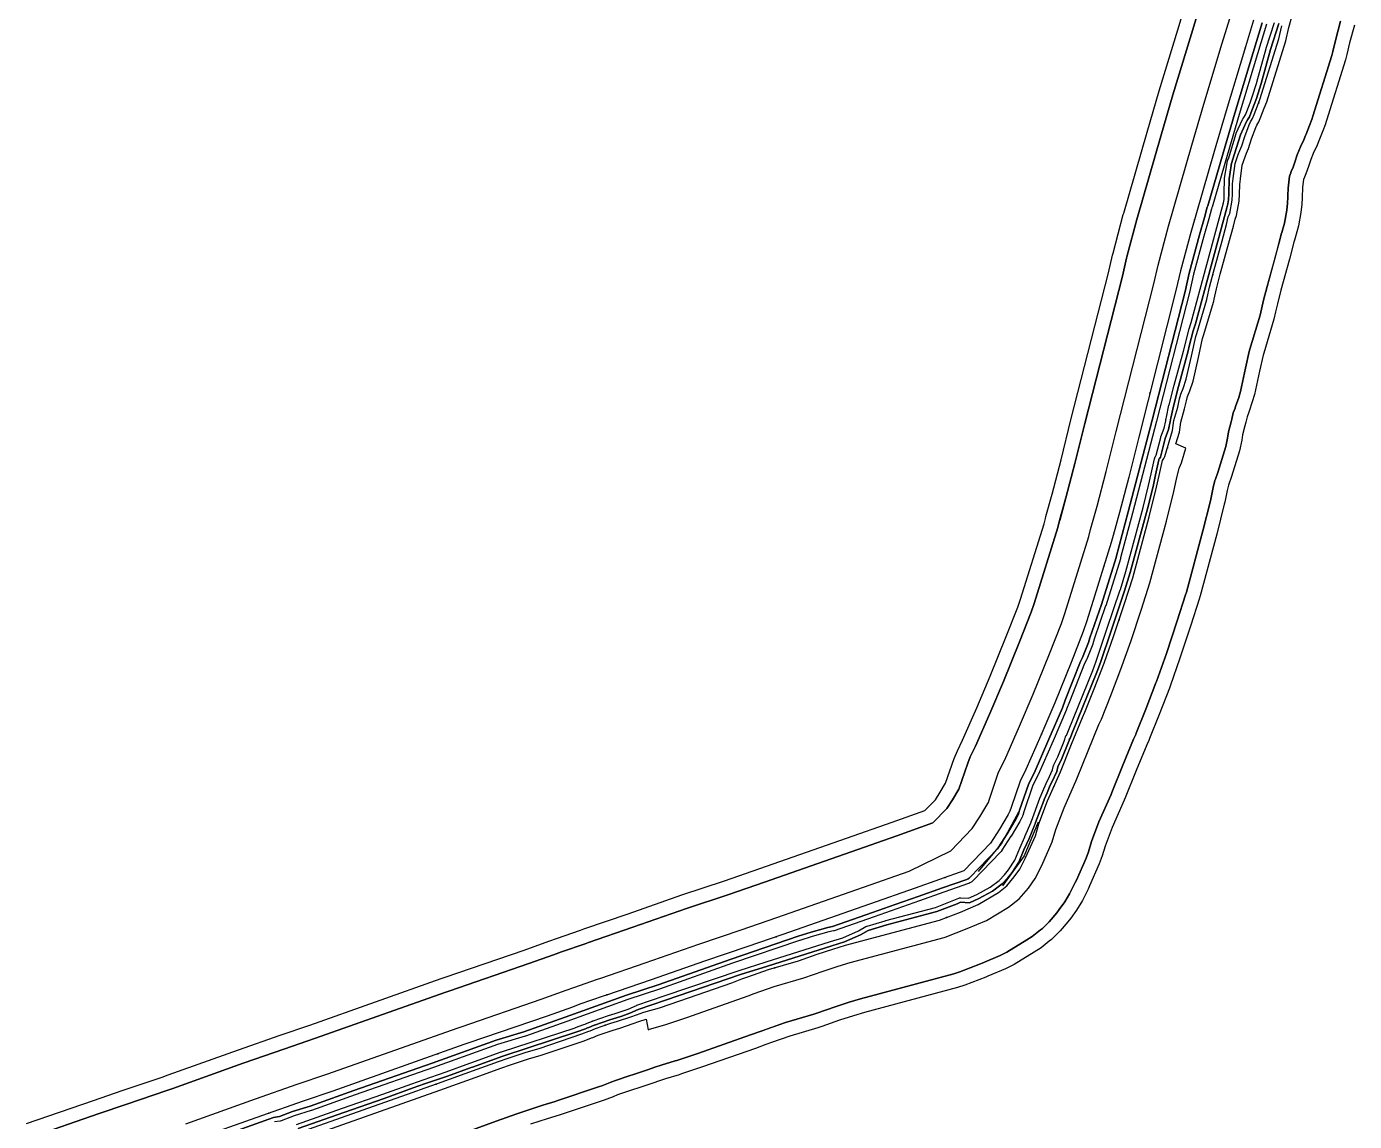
# Model space of a CAD drawing. Header units: inches. Extents: x 87989 to 118156, y 435697 to 451526.
# Drawn here: x 95055 to 95796, y 445274 to 445885 of the extents above; entities that cross this region are included whole.
import ezdxf

# ---------------------------------------------------------------- set-up
doc = ezdxf.new("R2010")
doc.units = ezdxf.units.IN
doc.header["$MEASUREMENT"] = 0
for name, color, linetype, true_color in [('As_waterkering_BWK', 7, 'Continuous', 0x7b8981), ('Beschermingszone_BWK', 7, 'Continuous', 0xcf890d), ('Grens_bebouwingsvrije_zone_BWK', 7, 'Continuous', 0x6789ae), ('Kernzone_BWK', 7, 'Continuous', 0xcb89af), ('Kunstwerken_BWK', 7, 'Continuous', 0xc78952), ('Referentiepunten_BWK', 7, 'Continuous', 0x178980)]:
    doc.layers.add(name, color=color, linetype=linetype, true_color=true_color)

msp = doc.modelspace()

# ---------------------------------------------------------------- linework, layer by layer
at = {"layer": 'As_waterkering_BWK'}
for points in [[(95740.1561, 445888.622), (95735.1105, 445871.9083), (95724.8053, 445838.0422), (95718.1224, 445815.209), (95705.0739, 445770.0582), (95699.3728, 445748.577), (95696.9858, 445738.341), (95675.9653, 445655.8478), (95670.4112, 445633.4115), (95665.2768, 445613.7477), (95661.6847, 445600.9424), (95660.6729, 445596.8846), (95647.0555, 445553.1582), (95644.9934, 445547.2403), (95638.227, 445529.981), (95629.0475, 445507.3414), (95621.2755, 445489.1773), (95612.9643, 445470.2272), (95609.7873, 445463.6822), (95604.7446, 445448.9766), (95604.069, 445446.8603), (95603.1205, 445444.9919), (95598.2607, 445436.917), (95593.2695, 445429.1157), (95578.3236, 445413.5335), (95551.125, 445403.9848)], [(95564.6873, 445386.0556), (95564.801, 445386.086), (95576.4453, 445390.6108), (95586.3672, 445394.8442), (95597.612, 445401.5911), (95602.2423, 445405.163), (95606.4756, 445410.1901), (95609.6506, 445414.5557), (95612.8256, 445420.9057), (95618.2496, 445433.2088), (95620.234, 445439.8234), (95624.9965, 445452.6558), (95632.248, 445468.902), (95638.4903, 445484.4058), (95644.5879, 445499.1951), (95645.9001, 445502.18), (95651.1403, 445515.159), (95656.6746, 445529.6135), (95662.0907, 445545.0107), (95668.0864, 445562.9245), (95672.6851, 445577.2268), (95681.8144, 445611.3044), (95685.9178, 445627.7731), (95687.3532, 445634.3569), (95689.1756, 445642.6719), (95690.0066, 445643.8182), (95690.5146, 445644.9468), (95694.8713, 445659.4394), (95695.6361, 445665.02), (95697.7381, 445672.5663), (95698.7504, 445677.1416), (95699.5303, 445679.6814), (95700.7827, 445682.9968), (95702.5214, 445688.0618), (95705.4385, 445701.0684), (95707.8155, 445711.958), (95708.3935, 445713.6623), (95714.0404, 445732.7056), (95714.1978, 445733.5721), (95715.535, 445739.4679), (95717.6943, 445747.8458), (95722.5339, 445765.3466), (95724.9645, 445774.5687), (95725.9396, 445778.742), (95726.7837, 445780.6833), (95728.0929, 445788.0351), (95728.2828, 445791.5316), (95728.4297, 445797.1444), (95728.809, 445800.1669), (95728.8117, 445800.2714), (95729.8593, 445808.5191), (95731.5998, 445813.598), (95732.3699, 445815.7342), (95733.5473, 445818.4304), (95735.1779, 445823.6886), (95737.714, 445830.1829), (95738.4339, 445831.9072), (95739.5492, 445833.6439), (95740.5235, 445836.0063), (95742.3394, 445840.8003), (95743.6623, 445844.2399), (95754.2457, 445878.1066), (95755.935, 445885.4507)], [(95551.125, 445403.9848), (95525.6701, 445395.0484), (95477.2246, 445378.0406), (95457.1082, 445371.127), (95433.4968, 445363.2512), (95403.6764, 445352.8512), (95378.7926, 445344.2823), (95376.9567, 445343.6476), (95363.9237, 445339.0997), (95359.6956, 445337.5814), (95345.6512, 445332.558), (95301.361, 445317.3161), (95299.1774, 445316.5719), (95225.8715, 445290.6775), (95209.3403, 445284.9825), (95186.1331, 445276.9119), (95147.1511, 445262.9926)], [(95176.065, 445256.5634), (95270.2035, 445289.8368), (95277.5244, 445292.4243), (95284.3774, 445294.8463), (95306.612, 445302.9167), (95318.4567, 445307.1884), (95323.907, 445309.066), (95333.992, 445312.375), (95341.0759, 445314.507), (95364.9771, 445322.5392), (95368.9292, 445324.0672), (95369.5978, 445324.3034), (95372.6713, 445325.624), (95381.2465, 445328.5078), (95385.003, 445329.6725), (95392.3113, 445332.0885), (95395.52, 445333.1802), (95399.5857, 445334.6487), (95408.3714, 445337.2153), (95419.8109, 445341.0091), (95448.6749, 445351.138), (95454.3905, 445353.2646), (95457.7782, 445354.4927), (95469.2654, 445358.5402), (95485.898, 445363.383), (95496.4976, 445367.1508), (95505.1664, 445369.9223), (95512.1905, 445372.025), (95564.6873, 445386.0556)]]:
    msp.add_lwpolyline(points, dxfattribs=at)
at = {"layer": 'Beschermingszone_BWK'}
for points in [[(95054.9012, 445272.4939), (95092.299, 445285.4556), (95108.2705, 445290.8909), (95130.6282, 445298.4818), (95133.925, 445299.6812), (95173.1706, 445313.6943), (95196.5838, 445321.8372), (95213.0251, 445327.5013), (95286.3914, 445353.4158), (95288.7244, 445354.2121), (95332.738, 445369.3589), (95346.538, 445374.2949), (95350.9088, 445375.8636), (95364.1607, 445380.4886), (95366.0721, 445381.1495), (95390.9059, 445389.701), (95420.9052, 445400.1616), (95444.5998, 445408.0671), (95464.4274, 445414.881), (95512.7513, 445431.8465), (95538.2062, 445440.783), (95556.6215, 445447.2481), (95562.4778, 445453.3537), (95565.1211, 445457.4851), (95568.1707, 445462.5523), (95572.8959, 445476.3324), (95574.7023, 445480.7129), (95577.5506, 445486.5808), (95585.489, 445504.6808), (95593.0454, 445522.3408), (95602, 445544.426), (95608.4111, 445560.7791), (95610.013, 445565.3761), (95623.1031, 445607.4093), (95623.8434, 445610.3782), (95624.1341, 445611.4757), (95627.631, 445623.9418), (95632.6137, 445643.0242), (95638.1405, 445665.3486), (95659.0952, 445747.5856), (95661.3919, 445757.4342), (95661.6778, 445758.5813), (95667.3789, 445780.0624), (95667.6072, 445780.886), (95680.6741, 445826.1004), (95687.4349, 445849.1964), (95697.7871, 445883.2206), (95702.8203, 445899.8932)], [(95710.4789, 445897.5812), (95705.4432, 445880.9001), (95695.1006, 445846.9084), (95688.3558, 445823.8663), (95675.2927, 445778.6649), (95675.1112, 445778.0103), (95669.4101, 445756.5291), (95669.1829, 445755.6173), (95666.8676, 445745.6892), (95645.8994, 445663.3997), (95640.367, 445641.0524), (95635.3532, 445621.8507), (95631.8368, 445609.315), (95631.6057, 445608.4426), (95630.8097, 445605.2504), (95617.6114, 445562.8699), (95615.9152, 445558.0019), (95609.4312, 445541.463), (95600.4304, 445519.264), (95592.8298, 445501.5006), (95584.815, 445483.2262), (95581.8992, 445477.2194), (95580.4634, 445473.7375), (95575.4628, 445459.1544), (95571.919, 445453.266), (95568.7941, 445448.3818), (95561.0732, 445440.3322), (95540.8562, 445433.2346), (95515.4013, 445424.2982), (95467.0524, 445407.324), (95447.1656, 445400.4896), (95423.4881, 445392.5902), (95393.5255, 445382.1421), (95368.6815, 445373.587), (95366.7855, 445372.9315), (95353.5785, 445368.3223), (95349.237, 445366.7639), (95335.3869, 445361.81), (95291.3165, 445346.6437), (95289.0142, 445345.858), (95215.6604, 445319.9473), (95199.2005, 445314.2772), (95175.8295, 445306.1492), (95136.638, 445292.1553), (95133.2825, 445290.9345), (95110.8451, 445283.3165), (95094.8976, 445277.8894), (95057.4829, 445264.9218)], [(95294.8308, 445265.6622), (95317.1588, 445273.766), (95328.7643, 445277.9514), (95333.7884, 445279.6822), (95343.2928, 445282.8006), (95350.0102, 445284.8224), (95350.951, 445285.122), (95374.8521, 445293.1541), (95376.1564, 445293.6251), (95379.804, 445295.0314), (95381.8358, 445295.8213), (95383.7493, 445296.6435), (95390.7788, 445299.0074), (95394.4584, 445300.1511), (95402.1687, 445302.6979), (95405.7779, 445303.928), (95409.2071, 445305.1638), (95417.0642, 445307.4591), (95418.1295, 445307.7912), (95429.8224, 445311.6714), (95459.2123, 445321.9853), (95465.0783, 445324.165), (95468.212, 445325.301), (95478.7568, 445329.0165), (95494.5641, 445333.619), (95496.2809, 445334.1735), (95506.4119, 445337.7747), (95514.3324, 445340.307), (95520.6396, 445342.195), (95572.7295, 445356.1169), (95576.0293, 445357.1909), (95587.6736, 445361.7158), (95588.6109, 445362.0977), (95598.5328, 445366.3311), (95602.3166, 445368.2619), (95613.5614, 445375.0088), (95616.547, 445377.0458), (95621.1772, 445380.6177), (95622.1687, 445381.4156), (95625.9545, 445385.1947), (95630.1879, 445390.2218), (95631.5464, 445391.9567), (95634.7214, 445396.3224), (95637.3779, 445400.6921), (95640.5529, 445407.0421), (95641.1914, 445408.4004), (95646.6154, 445420.7035), (95647.9422, 445424.3011), (95649.6418, 445429.9664), (95653.7118, 445440.9328), (95660.5561, 445456.2667), (95661.0047, 445457.3238), (95667.1989, 445472.7083), (95673.1108, 445487.0472), (95674.2787, 445489.7038), (95674.6457, 445490.5742), (95679.9884, 445503.8139), (95685.6251, 445518.529), (95685.9181, 445519.3267), (95691.4111, 445534.9479), (95697.5409, 445553.2603), (95702.197, 445567.7375), (95702.6292, 445569.2048), (95711.8266, 445603.546), (95715.9981, 445620.2782), (95716.2063, 445621.1696), (95717.6381, 445627.7367), (95718.4679, 445631.5228), (95718.7839, 445632.2249), (95720.2021, 445636.0222), (95724.5588, 445650.5148), (95725.5842, 445655.2304), (95726.0635, 445658.7274), (95727.6012, 445664.2477), (95728.0061, 445665.8693), (95728.8133, 445669.4374), (95729.7825, 445672.0417), (95730.1034, 445672.9319), (95731.842, 445677.997), (95732.77, 445681.2779), (95735.7062, 445694.3709), (95737.7413, 445703.677), (95738.1143, 445704.8492), (95743.7612, 445723.8925), (95744.56, 445727.2681), (95745.667, 445732.1694), (95747.6454, 445739.8454), (95752.4613, 445757.265), (95754.9408, 445766.668), (95755.1514, 445767.5155), (95755.5199, 445769.0926), (95755.9141, 445770.0807), (95757.3035, 445775.2483), (95758.6127, 445782.6002), (95759.0472, 445786.3537), (95759.2372, 445789.8502), (95759.2722, 445790.7204), (95759.3791, 445794.8035), (95759.5755, 445796.4098), (95760.2128, 445801.4681), (95760.8461, 445803.3162), (95761.1872, 445804.2623), (95761.9565, 445806.024), (95763.1563, 445809.2484), (95764.4581, 445813.4463), (95766.2519, 445817.9074), (95768.2078, 445821.8249), (95769.182, 445824.1873), (95769.5134, 445825.0252), (95771.3012, 445829.7456), (95772.5961, 445833.1115), (95773.2512, 445834.9934), (95783.8346, 445868.8601), (95784.4567, 445871.1573), (95786.014, 445877.9272), (95788.7416, 445888.0137)], [(95796.4529, 445885.8836), (95793.7763, 445875.9856), (95792.2531, 445869.3639), (95791.4704, 445866.4739), (95780.8871, 445832.6072), (95780.0628, 445830.2397), (95778.7753, 445826.8927), (95776.9947, 445822.1913), (95776.5778, 445821.1373), (95775.6035, 445818.7749), (95773.3167, 445814.1316), (95772.0143, 445810.8031), (95770.7973, 445806.8789), (95769.2879, 445802.8223), (95768.5087, 445800.9823), (95768.0459, 445799.6485), (95767.5133, 445795.4137), (95767.366, 445794.1993), (95767.2694, 445790.511), (95767.2254, 445789.4163), (95767.0355, 445785.9198), (95766.4888, 445781.1976), (95765.1796, 445773.8458), (95763.3053, 445767.0278), (95762.9416, 445765.6953), (95762.6766, 445764.6292), (95760.1846, 445755.1795), (95755.3747, 445737.7808), (95753.443, 445730.2858), (95752.4157, 445725.7531), (95751.4311, 445721.6182), (95745.7842, 445702.5748), (95745.4691, 445701.5829), (95743.5172, 445692.6425), (95740.5761, 445679.5272), (95739.4087, 445675.3996), (95737.67, 445670.3346), (95737.2663, 445669.2146), (95736.4781, 445667.128), (95735.8172, 445664.141), (95735.3078, 445662.101), (95733.9157, 445657.1036), (95733.5101, 445654.1443), (95732.2202, 445648.2117), (95727.8634, 445633.7191), (95726.1105, 445629.0257), (95725.4535, 445626.0283), (95724.0227, 445619.4654), (95723.7608, 445618.344), (95719.5717, 445601.5438), (95710.3567, 445567.1347), (95709.813, 445565.2887), (95705.1421, 445550.7664), (95698.9776, 445532.351), (95693.4648, 445516.6721), (95693.0963, 445515.6685), (95687.433, 445500.8861), (95682.0639, 445487.5792), (95681.6022, 445486.4841), (95680.4715, 445483.9122), (95674.6076, 445469.6896), (95668.4257, 445454.3359), (95667.8614, 445453.0059), (95661.1222, 445437.9075), (95657.2309, 445427.4226), (95655.6048, 445422.0023), (95653.9355, 445417.4763), (95648.5116, 445405.1732), (95647.7083, 445403.4644), (95644.5333, 445397.1144), (95641.1913, 445391.617), (95638.0163, 445387.2514), (95636.3071, 445385.0688), (95632.0738, 445380.0417), (95627.311, 445375.2872), (95626.0636, 445374.2834), (95621.4334, 445370.7116), (95617.6774, 445368.1489), (95606.4326, 445361.402), (95601.6723, 445358.9728), (95591.7504, 445354.7395), (95590.5712, 445354.259), (95578.9269, 445349.7341), (95574.7951, 445348.3882), (95522.8199, 445334.497), (95516.6979, 445332.6644), (95508.9704, 445330.1937), (95498.9603, 445326.6355), (95496.8005, 445325.9379), (95481.2062, 445321.3975), (95470.9047, 445317.7677), (95467.8364, 445316.6554), (95461.9316, 445314.4621), (95432.406, 445304.1004), (95420.6477, 445300.1979), (95419.3075, 445299.7801), (95411.6901, 445297.5547), (95408.4251, 445296.379), (95404.7126, 445295.1132), (95396.8985, 445292.5327), (95393.2387, 445291.3944), (95386.6081, 445289.1646), (95384.994, 445288.4711), (95382.5241, 445287.5078), (95379.0413, 445286.1634), (95377.4005, 445285.5708), (95353.4994, 445277.5387), (95352.3159, 445277.1619), (95345.693, 445275.1685), (95336.3384, 445272.0993)]]:
    msp.add_lwpolyline(points, dxfattribs=at)
for points in [[(95170.457, 445267.9473, 0), (95192.8301, 445275.8555, 0), (95196.1328, 445276.3984, 0), (95203.4473, 445279.1602, 0), (95213.1973, 445282.1406, 0), (95237.627, 445290.916, 0), (95281.3418, 445306.1914, 0), (95317.1484, 445319.0293, 0), (95332.6953, 445323.7305, 0), (95355.7695, 445331.9219, 0), (95389.8438, 445344.2188, 0), (95407.6094, 445349.959, 0), (95448.4004, 445364.3691, 0), (95485.8848, 445377.1523, 0), (95492.9805, 445379.3203, 0), (95502.3555, 445382.0664, 0), (95505.0684, 445382.5156, 0), (95527.3262, 445390.3301, 0), (95540.0547, 445394.7988, 0), (95552.7813, 445399.2676, 0), (95566.3809, 445404.041, 0), (95580.0059, 445408.8262, 0), (95580.7109, 445409.1406, 0), (95581.3574, 445409.5586, 0), (95581.9316, 445410.0723, 0), (95596.8789, 445425.6543, 0), (95597.0996, 445425.9023, 0), (95597.4805, 445426.4219, 0), (95602.4727, 445434.2227, 0), (95602.5449, 445434.3379, 0), (95607.4043, 445442.4141, 0), (95607.5781, 445442.7285, 0), (95608.5273, 445444.5977, 0), (95608.832, 445445.3398, 0), (95609.4922, 445447.4043, 0), (95614.418, 445461.7734, 0), (95617.4629, 445468.043, 0), (95617.543, 445468.2188, 0), (95625.8633, 445487.1895, 0), (95633.3613, 445504.7168, 0), (95634.9316, 445508.957, 0), (95643.4199, 445530.4473, 0), (95644.6563, 445532.6836, 0), (95647.9453, 445541.0723, 0), (95648.6563, 445543.7051, 0), (95655.1445, 445562.3184, 0), (95663.3477, 445588.6602, 0), (95663.3438, 445588.8457, 0), (95670.1133, 445613.9805, 0), (95683.5293, 445665.2852, 0), (95701.8438, 445737.1563, 0), (95704.2246, 445747.3672, 0), (95709.8926, 445768.7227, 0), (95712.6816, 445778.375, 0), (95714.207, 445784.2344, 0), (95714.5566, 445784.8594, 0), (95722.9238, 445813.8125, 0), (95729.5957, 445836.6113, 0), (95739.8945, 445870.457, 0), (95744.9219, 445887.1094, 0)], [(95747.2949, 445886.3184, 0), (95742.2871, 445869.7324, 0), (95731.9922, 445835.8965, 0), (95725.3242, 445813.1152, 0), (95716.957, 445784.166, 0), (95716.9063, 445784.0039, 0), (95716.7402, 445783.6426, 0), (95716.5469, 445783.2969, 0), (95715.1016, 445777.7441, 0), (95715.084, 445777.6816, 0), (95712.3027, 445768.0547, 0), (95706.6602, 445746.7988, 0), (95706.6426, 445746.7266, 0), (95704.2715, 445736.5625, 0), (95685.9512, 445664.6602, 0), (95672.5313, 445613.3398, 0), (95665.832, 445588.4746, 0), (95665.8105, 445588.2246, 0), (95665.7344, 445587.916, 0), (95657.5313, 445561.5742, 0), (95657.5059, 445561.4941, 0), (95651.0469, 445542.9688, 0), (95650.3594, 445540.4199, 0), (95650.2734, 445540.1602, 0), (95646.9844, 445531.7715, 0), (95646.8438, 445531.4727, 0), (95645.6855, 445529.3789, 0), (95637.2676, 445508.0645, 0), (95635.707, 445503.8477, 0), (95635.6602, 445503.7324, 0), (95628.1582, 445486.1953, 0), (95619.8223, 445467.1934, 0), (95619.7227, 445466.9746, 0), (95616.7344, 445460.8184, 0), (95611.8652, 445446.6191, 0), (95611.2129, 445444.5801, 0), (95611.1445, 445444.3906, 0), (95610.8398, 445443.6484, 0), (95610.7559, 445443.4648, 0), (95609.8086, 445441.5977, 0), (95609.7656, 445441.5176, 0), (95609.5918, 445441.2031, 0), (95609.5469, 445441.125, 0), (95604.6777, 445433.0352, 0), (95604.5879, 445432.8887, 0), (95599.5879, 445425.0742, 0), (95599.4961, 445424.9414, 0), (95599.1152, 445424.4219, 0), (95598.9609, 445424.2324, 0), (95598.7383, 445423.9844, 0), (95598.6816, 445423.9238, 0), (95583.7363, 445408.3418, 0), (95583.5977, 445408.207, 0), (95583.0234, 445407.6953, 0), (95582.7168, 445407.4609, 0), (95582.0703, 445407.041, 0), (95581.7305, 445406.8574, 0), (95581.0273, 445406.543, 0), (95580.834, 445406.4668, 0), (95567.209, 445401.6816, 0), (95553.6094, 445396.9082, 0), (95540.8828, 445392.4395, 0), (95528.1543, 445387.9727, 0), (95505.8965, 445380.1582, 0), (95505.4766, 445380.0508, 0), (95502.9141, 445379.625, 0), (95493.6973, 445376.9238, 0), (95486.6914, 445374.7852, 0), (95486.6152, 445374.7617, 0), (95449.2188, 445362.0078, 0), (95408.4434, 445347.6016, 0), (95408.3789, 445347.5801, 0), (95390.6914, 445341.8652, 0), (95390.6113, 445341.8379, 0), (95356.6133, 445329.5684, 0), (95333.5313, 445321.375, 0), (95333.418, 445321.3379, 0), (95317.9316, 445316.6543, 0), (95282.1758, 445303.834, 0), (95238.4629, 445288.5586, 0), (95214.043, 445279.7871, 0), (95213.9277, 445279.748, 0), (95204.2539, 445276.793, 0), (95197.0039, 445274.0547, 0), (95196.5527, 445273.9336, 0), (95193.4531, 445273.4258, 0)], [(95205.7051, 445272.0391, 0), (95231.3281, 445281.0313, 0), (95253.8008, 445288.9375, 0), (95270.0234, 445294.7305, 0), (95276.3027, 445296.998, 0), (95289.166, 445301.3711, 0), (95302.3926, 445306.1719, 0), (95303.0254, 445306.4102, 0), (95319.9805, 445312.5508, 0), (95320.0547, 445312.5762, 0), (95361.3027, 445326.0508, 0), (95361.3809, 445326.0781, 0), (95366.0781, 445327.7891, 0), (95367.3242, 445328.2715, 0), (95367.4121, 445328.3047, 0), (95367.959, 445328.4961, 0), (95370.8945, 445329.7578, 0), (95370.9883, 445329.7969, 0), (95371.1406, 445329.8555, 0), (95371.2363, 445329.8887, 0), (95379.8633, 445332.7891, 0), (95383.6309, 445333.959, 0), (95386.4453, 445334.8887, 0), (95390.873, 445336.416, 0), (95395.4824, 445338.4824, 0), (95395.6973, 445338.5664, 0), (95410.9219, 445343.7676, 0), (95452.8711, 445358.0215, 0), (95467.8633, 445362.8164, 0), (95467.9473, 445362.8438, 0), (95503.8379, 445374.2227, 0), (95510.7617, 445376.2949, 0), (95519.5117, 445380.0586, 0), (95523.6816, 445382.5098, 0), (95524.0859, 445382.6973, 0), (95524.4121, 445382.793, 0), (95534.3359, 445385.6777, 0), (95534.6895, 445385.8008, 0), (95562.4668, 445393.2266, 0), (95573.5762, 445397.541, 0), (95573.6523, 445397.5723, 0), (95575.4512, 445398.3398, 0), (95575.8164, 445398.4648, 0), (95576.1953, 445398.5293, 0), (95576.5801, 445398.5371, 0), (95580.9512, 445398.2773, 0), (95585.5391, 445400.3438, 0), (95592.9707, 445404.4453, 0), (95598.0801, 445408.2793, 0), (95600.998, 445411.3457, 0), (95603.2617, 445414.2227, 0), (95606.8438, 445419.6543, 0), (95609.5313, 445426.2422, 0), (95609.5684, 445426.3262, 0), (95612.4199, 445432.6348, 0), (95612.4492, 445432.7012, 0), (95615.8301, 445440.8008, 0), (95615.9238, 445441.1172, 0), (95615.9473, 445441.1934, 0), (95615.9883, 445441.3145, 0), (95616.0156, 445441.3887, 0), (95620.7773, 445454.2207, 0), (95620.8066, 445454.2969, 0), (95620.8555, 445454.416, 0), (95620.8867, 445454.4902, 0), (95622.4902, 445458.0801, 0), (95622.5234, 445458.1543, 0), (95624.248, 445462.3848, 0), (95624.3633, 445462.6309, 0), (95625.2578, 445464.2813, 0), (95627.7988, 445469.9746, 0), (95628.4219, 445472.3633, 0), (95628.4922, 445472.5879, 0), (95628.5957, 445472.8301, 0), (95630.7695, 445477.2754, 0), (95634.3223, 445486.1035, 0), (95634.7578, 445487.1602, 0), (95634.9063, 445487.9102, 0), (95635.002, 445488.2656, 0), (95635.1504, 445488.6016, 0), (95635.3496, 445488.9102, 0), (95635.5938, 445489.1836, 0), (95636.7441, 445491.9746, 0), (95650.2793, 445525.4961, 0), (95652.2832, 445530.7285, 0), (95658.2598, 445548.4746, 0), (95665.7109, 445570.5957, 0), (95665.7402, 445570.6855, 0), (95668.7344, 445580.832, 0), (95678.4648, 445616.4707, 0), (95681.5371, 445628.8027, 0), (95682.957, 445635.3184, 0), (95684.7793, 445643.6348, 0), (95684.8223, 445643.8008, 0), (95684.8984, 445644.0645, 0), (95685.0176, 445644.3867, 0), (95685.1309, 445644.6367, 0), (95685.291, 445644.9395, 0), (95685.4355, 445645.1719, 0), (95685.5332, 445645.3125, 0), (95685.7832, 445645.6602, 0), (95688.2734, 445655.6445, 0), (95688.3633, 445655.9355, 0), (95690.2402, 445660.8359, 0), (95691.082, 445664.9277, 0), (95691.1777, 445665.6309, 0), (95691.207, 445665.7988, 0), (95691.2617, 445666.0625, 0), (95691.3008, 445666.2266, 0), (95691.4805, 445666.873, 0), (95692.8672, 445673.6191, 0), (95692.8984, 445673.7578, 0), (95695.8223, 445684.748, 0), (95700.9453, 445703.7676, 0), (95704.1563, 445716.3184, 0), (95705.2637, 445719.8047, 0), (95722.6914, 445784.5098, 0), (95723.2578, 445786.5527, 0), (95723.6152, 445788.5527, 0), (95723.7852, 445791.7051, 0), (95723.793, 445791.9297, 0), (95723.9453, 445800.0156, 0), (95723.9785, 445800.3867, 0), (95725.2305, 445807.7891, 0), (95725.3984, 445809.1152, 0), (95725.418, 445809.2402, 0), (95725.4688, 445809.4902, 0), (95725.5469, 445809.791, 0), (95725.6016, 445809.9785, 0), (95726.0059, 445811.1504, 0), (95726.0293, 445811.2246, 0), (95730.3477, 445825.2305, 0), (95730.4629, 445825.5352, 0), (95733.9297, 445833.1094, 0), (95734.0371, 445833.3203, 0), (95734.2031, 445833.5703, 0), (95734.3203, 445833.7266, 0), (95734.3477, 445833.7871, 0), (95734.4609, 445834.0156, 0), (95734.5664, 445834.207, 0), (95734.6309, 445834.3145, 0), (95735.543, 445835.7344, 0), (95736.3359, 445837.6543, 0), (95738.1348, 445842.4043, 0), (95739.4102, 445845.7207, 0), (95741.9531, 445853.8535, 0), (95741.9746, 445853.9297, 0), (95747.2227, 445872.8203, 0), (95747.2461, 445872.9023, 0), (95751.7949, 445887.375, 0)], [(95754.1934, 445886.6738, 0), (95749.6309, 445872.1523, 0), (95744.3613, 445853.1836, 0), (95741.7734, 445844.8984, 0), (95740.4707, 445841.5137, 0), (95738.6641, 445836.7422, 0), (95737.7695, 445834.5723, 0), (95736.752, 445832.9883, 0), (95736.7012, 445832.9063, 0), (95736.5879, 445832.6777, 0), (95736.5, 445832.4648, 0), (95736.2031, 445832.0703, 0), (95732.7363, 445824.4941, 0), (95728.3945, 445810.4141, 0), (95727.9668, 445809.168, 0), (95727.8906, 445808.8672, 0), (95727.875, 445808.7715, 0), (95727.7031, 445807.4238, 0), (95726.4434, 445799.9688, 0), (95726.291, 445791.873, 0), (95726.2852, 445791.6113, 0), (95726.1016, 445788.2656, 0), (95725.6992, 445785.998, 0), (95725.1016, 445783.8496, 0), (95707.6641, 445719.1016, 0), (95706.4199, 445715.1855, 0), (95704.1328, 445706.5547, 0), (95703.5684, 445703.8965, 0), (95698.2383, 445684.1016, 0), (95695.3145, 445673.1152, 0), (95693.9121, 445666.2852, 0), (95693.709, 445665.5566, 0), (95693.6543, 445665.291, 0), (95693.5469, 445664.5059, 0), (95692.6484, 445660.1328, 0), (95690.6992, 445655.041, 0), (95688.0918, 445644.584, 0), (95687.5566, 445643.8457, 0), (95687.4102, 445643.6133, 0), (95687.2988, 445643.3633, 0), (95687.2227, 445643.0996, 0), (95685.3984, 445634.7832, 0), (95683.9707, 445628.2285, 0), (95680.8828, 445615.8379, 0), (95671.1406, 445580.1484, 0), (95668.1094, 445569.8867, 0), (95660.6289, 445547.6777, 0), (95654.6367, 445529.8828, 0), (95652.6074, 445524.582, 0), (95639.0586, 445491.0293, 0), (95637.4824, 445487.207, 0), (95637.3594, 445487.4277, 0), (95637.1641, 445486.4355, 0), (95636.6387, 445485.1602, 0), (95633.0547, 445476.2578, 0), (95630.8418, 445471.7324, 0), (95630.166, 445469.1426, 0), (95627.502, 445463.1738, 0), (95626.5625, 445461.4395, 0), (95624.8066, 445457.1367, 0), (95623.1699, 445453.4707, 0), (95623.1211, 445453.3516, 0), (95618.3594, 445440.5195, 0), (95618.3184, 445440.3984, 0), (95618.1855, 445439.959, 0), (95614.7266, 445431.6719, 0), (95611.8457, 445425.2969, 0), (95609.0664, 445418.4844, 0), (95605.291, 445412.7578, 0), (95602.8906, 445409.709, 0), (95599.748, 445406.4043, 0), (95594.332, 445402.3418, 0), (95586.6582, 445398.1055, 0), (95581.418, 445395.7461, 0), (95576.4316, 445396.041, 0), (95574.5586, 445395.2422, 0), (95563.2461, 445390.8457, 0), (95535.3359, 445383.3867, 0), (95524.9414, 445380.3477, 0), (95520.6426, 445377.8223, 0), (95511.6172, 445373.9414, 0), (95504.5742, 445371.832, 0), (95468.6797, 445360.4531, 0), (95468.6016, 445360.4277, 0), (95453.6543, 445355.6484, 0), (95411.7266, 445341.4004, 0), (95396.5059, 445336.2012, 0), (95391.793, 445334.0879, 0), (95387.2441, 445332.5195, 0), (95384.3926, 445331.5781, 0), (95380.6309, 445330.4102, 0), (95372.0332, 445327.5195, 0), (95371.8809, 445327.4609, 0), (95368.8691, 445326.168, 0), (95368.2363, 445325.9434, 0), (95366.957, 445325.4492, 0), (95362.1582, 445323.7012, 0), (95320.832, 445310.1992, 0), (95303.8906, 445304.0645, 0), (95303.2578, 445303.8262, 0), (95289.9941, 445299.0117, 0), (95277.1309, 445294.6387, 0), (95270.8672, 445292.377, 0), (95254.6367, 445286.582, 0), (95232.1563, 445278.6738, 0), (95206.5352, 445269.6816, 0)]]:
    msp.add_polyline3d(points, dxfattribs=at)
at = {"layer": 'Grens_bebouwingsvrije_zone_BWK'}
for points in [[(95177.3705, 445252.7823), (95285.7263, 445291.0805), (95307.9728, 445299.1553), (95319.7867, 445303.4159), (95325.182, 445305.2746), (95335.1921, 445308.5589), (95342.2897, 445310.6951), (95366.3361, 445318.7761), (95370.3169, 445320.3152), (95371.0551, 445320.576), (95374.1007, 445321.8846), (95382.4765, 445324.7013), (95386.2231, 445325.863), (95393.5832, 445328.2961), (95396.8437, 445329.4054), (95400.8272, 445330.8442), (95401.9517, 445324.871), (95402.6894, 445325.1375), (95411.3483, 445327.667), (95423.0407, 445331.5446), (95452.0744, 445341.7331), (95457.8382, 445343.8776), (95461.1439, 445345.076), (95472.3271, 445349.0165), (95488.973, 445353.8631), (95499.6958, 445357.6746), (95508.1232, 445360.369), (95514.916, 445362.4024), (95567.2693, 445376.3947), (95567.9123, 445376.5666), (95580.2195, 445381.349), (95590.9233, 445385.9159), (95603.2577, 445393.3166), (95609.2001, 445397.9007), (95614.3538, 445404.0207), (95618.2248, 445409.3433), (95621.8782, 445416.6501), (95627.6498, 445429.7419), (95629.7204, 445436.6437), (95634.2595, 445448.8742), (95641.4552, 445464.9952), (95647.7511, 445480.6324), (95653.7888, 445495.2764), (95655.1158, 445498.2949), (95660.4469, 445511.499), (95666.0625, 445526.1659), (95671.5495, 445541.7645), (95677.5882, 445559.8069), (95682.2806, 445574.4007), (95691.4965, 445608.8015), (95695.6568, 445625.4987), (95697.1225, 445632.2213), (95698.4969, 445638.4922), (95698.7049, 445638.7791), (95699.9026, 445641.4404), (95702.3569, 445649.6047), (95696.8002, 445651.9619), (95698.7918, 445658.5869), (95699.5622, 445664.2081), (95701.6204, 445671.5968), (95702.6213, 445676.1208), (95703.317, 445678.3863), (95704.5462, 445681.6403), (95706.3763, 445686.9715), (95709.344, 445700.2042), (95711.6756, 445710.8858), (95712.2064, 445712.4509), (95717.9371, 445731.7769), (95718.1179, 445732.7719), (95719.423, 445738.5262), (95721.559, 445746.8135), (95726.3956, 445764.3038), (95728.8467, 445773.6037), (95729.7523, 445777.4792), (95730.6393, 445779.5193), (95732.0737, 445787.5743), (95732.28, 445791.3708), (95732.4232, 445796.8424), (95732.8024, 445799.8648), (95732.8051, 445799.9663), (95733.7759, 445807.6093), (95735.3735, 445812.2713), (95736.0882, 445814.254), (95737.302, 445817.0333), (95738.956, 445822.367), (95741.4231, 445828.6846), (95741.9896, 445830.0416), (95743.1097, 445831.7856), (95744.2435, 445834.535), (95746.0765, 445839.3739), (95747.4419, 445842.924), (95758.1094, 445877.0602), (95759.8162, 445884.4799), (95762.7158, 445895.2027)], [(95143.7597, 445272.4), (95182.8093, 445286.3434), (95206.0694, 445294.4324), (95222.5775, 445300.1195), (95295.8988, 445326.0193), (95298.1208, 445326.7767), (95342.3401, 445341.9942), (95356.3218, 445346.9951), (95360.5865, 445348.5265), (95373.6757, 445353.094), (95375.5309, 445353.7354), (95400.4019, 445362.2999), (95430.268, 445372.7158), (95453.9009, 445380.5988), (95473.9432, 445387.4869), (95522.3576, 445404.4838), (95547.8125, 445413.4202), (95571.0896, 445424.7717), (95583.0056, 445437.195), (95587.2142, 445443.773), (95591.7407, 445451.2943), (95592.0033, 445451.8115), (95592.4026, 445453.0622), (95597.7468, 445468.6474), (95601.1597, 445475.6784), (95609.3466, 445494.3451), (95617.0468, 445512.3412), (95626.1513, 445534.796), (95632.7993, 445551.7532), (95634.708, 445557.2309), (95648.1496, 445600.3928), (95649.1167, 445604.2713), (95652.7282, 445617.1458), (95657.812, 445636.6157), (95663.3569, 445659.0147), (95684.3556, 445741.4225), (95686.7573, 445751.7213), (95692.5455, 445773.5306), (95705.6396, 445818.8395), (95712.3481, 445841.7604), (95722.6693, 445875.6791), (95727.7645, 445892.5568)]]:
    msp.add_lwpolyline(points, dxfattribs=at)
at = {"layer": 'Kernzone_BWK'}
for points in [[(95057.4824, 445264.9219), (95094.8984, 445277.8906), (95110.8457, 445283.3164), (95133.2832, 445290.9336), (95136.6387, 445292.1563), (95175.8301, 445306.1484), (95199.2012, 445314.2773), (95215.6602, 445319.9492), (95289.0137, 445345.8594), (95291.3164, 445346.6445), (95335.3867, 445361.8086), (95349.2363, 445366.7656), (95353.5781, 445368.3242), (95366.7852, 445372.9297), (95368.6816, 445373.5859), (95393.5254, 445382.1406), (95423.4883, 445392.5898), (95447.166, 445400.4883), (95467.0527, 445407.3242), (95515.4004, 445424.2969), (95540.8555, 445433.2344), (95561.0723, 445440.332), (95568.7949, 445448.3828), (95571.9199, 445453.2656), (95575.4629, 445459.1563), (95580.4629, 445473.7383), (95581.8984, 445477.2188), (95584.8145, 445483.2266), (95592.8301, 445501.5), (95600.4297, 445519.2656), (95609.4316, 445541.4648), (95615.916, 445558), (95617.6113, 445562.8711), (95630.8105, 445605.25), (95631.6055, 445608.4414), (95631.8359, 445609.3164), (95635.3535, 445621.8516), (95640.3672, 445641.0508), (95645.8984, 445663.3984), (95666.8672, 445745.6875), (95669.1836, 445755.6172), (95669.4102, 445756.5273), (95675.1113, 445778.0117), (95675.293, 445778.6641), (95688.3555, 445823.8672), (95695.1016, 445846.9102), (95705.4434, 445880.8984), (95710.4785, 445897.582)], [(95788.7422, 445888.0156), (95786.0137, 445877.9258), (95784.457, 445871.1563), (95783.834, 445868.8594), (95773.252, 445834.9922), (95772.5957, 445833.1133), (95771.3008, 445829.7461), (95769.5137, 445825.0234), (95769.1816, 445824.1875), (95768.207, 445821.8242), (95766.252, 445817.9063), (95764.459, 445813.4453), (95763.1563, 445809.25), (95761.957, 445806.0234), (95761.1875, 445804.2617), (95760.8457, 445803.3164), (95760.2129, 445801.4688), (95759.5762, 445796.4102), (95759.3789, 445794.8047), (95759.2715, 445790.7188), (95759.2363, 445789.8516), (95759.0469, 445786.3555), (95758.6133, 445782.6016), (95757.3027, 445775.25), (95755.9141, 445770.082), (95755.5195, 445769.0938), (95755.1523, 445767.5156), (95754.9414, 445766.668), (95752.4609, 445757.2656), (95747.6445, 445739.8438), (95745.668, 445732.168), (95744.5605, 445727.2695), (95743.7617, 445723.8906), (95738.1152, 445704.8477), (95737.7422, 445703.6758), (95735.707, 445694.3711), (95732.7695, 445681.2773), (95731.8418, 445677.9961), (95730.1035, 445672.9336), (95729.7832, 445672.043), (95728.8125, 445669.4375), (95728.0059, 445665.8711), (95727.6016, 445664.2461), (95726.0645, 445658.7266), (95725.584, 445655.2305), (95724.5586, 445650.5156), (95720.2012, 445636.0234), (95718.7832, 445632.2266), (95718.4688, 445631.5234), (95717.6387, 445627.7383), (95716.207, 445621.168), (95715.998, 445620.2773), (95711.8262, 445603.5469), (95702.6289, 445569.2031), (95702.1973, 445567.7383), (95697.541, 445553.2617), (95691.4102, 445534.9492), (95685.918, 445519.3281), (95685.625, 445518.5273), (95679.9883, 445503.8125), (95674.6465, 445490.5742), (95674.2793, 445489.7031), (95673.1113, 445487.0469), (95667.1992, 445472.707), (95661.0039, 445457.3242), (95660.5566, 445456.2656), (95653.7109, 445440.9336), (95649.6426, 445429.9648), (95647.9414, 445424.3008), (95646.6152, 445420.7031), (95641.1914, 445408.4023), (95640.5527, 445407.043), (95637.377, 445400.6914), (95634.7207, 445396.3242), (95631.5469, 445391.957), (95630.1875, 445390.2227), (95625.9551, 445385.1953), (95622.168, 445381.4141), (95621.1777, 445380.6172), (95616.5469, 445377.0469), (95613.5605, 445375.0078), (95602.3164, 445368.2617), (95598.5332, 445366.332), (95588.6113, 445362.0977), (95587.6738, 445361.7148), (95576.0293, 445357.1914), (95572.7305, 445356.1172), (95520.6387, 445342.1953), (95514.332, 445340.3086), (95506.4121, 445337.7734), (95496.2813, 445334.1719), (95494.5645, 445333.6172), (95478.7559, 445329.0156), (95468.2129, 445325.3008), (95465.0781, 445324.1641), (95459.2129, 445321.9844), (95429.8223, 445311.6719), (95418.1289, 445307.793), (95417.0645, 445307.4609), (95409.207, 445305.1641), (95405.7773, 445303.9297), (95402.168, 445302.6992), (95394.459, 445300.1523), (95390.7793, 445299.0078), (95383.75, 445296.6445), (95381.8359, 445295.8203), (95379.8047, 445295.0313), (95376.1563, 445293.625), (95374.8516, 445293.1523), (95350.9512, 445285.1211), (95350.0098, 445284.8242), (95343.293, 445282.8008), (95333.7891, 445279.6836), (95328.7637, 445277.9531), (95317.1582, 445273.7656), (95294.8301, 445265.6641)], [(95744.9219, 445887.1094), (95739.8945, 445870.457), (95729.5957, 445836.6133), (95722.9238, 445813.8125), (95714.5566, 445784.8594), (95714.207, 445784.2344), (95712.6816, 445778.375), (95709.8926, 445768.7227), (95704.2246, 445747.3672), (95701.8438, 445737.1563), (95683.5293, 445665.2852), (95670.1133, 445613.9805), (95663.3438, 445588.8477), (95663.3477, 445588.6602), (95655.1445, 445562.3164), (95648.6563, 445543.707), (95647.9453, 445541.0703), (95644.6563, 445532.6836), (95643.4199, 445530.4492), (95634.9316, 445508.957), (95633.3613, 445504.7148), (95625.8633, 445487.1914), (95617.543, 445468.2188), (95617.4629, 445468.043), (95614.418, 445461.7734), (95609.4922, 445447.4063), (95608.832, 445445.3398), (95608.5273, 445444.5977), (95607.5781, 445442.7266), (95607.4043, 445442.4141), (95602.5449, 445434.3398), (95602.4727, 445434.2227), (95597.4805, 445426.4219), (95597.0996, 445425.9023), (95596.8789, 445425.6563), (95581.9316, 445410.0742), (95581.3574, 445409.5586), (95580.7109, 445409.1406), (95580.0059, 445408.8242), (95566.3809, 445404.043), (95552.7813, 445399.2656), (95540.0547, 445394.8008), (95527.3262, 445390.332), (95505.0684, 445382.5156), (95502.3555, 445382.0664), (95492.9805, 445379.3203), (95485.8848, 445377.1523), (95448.4004, 445364.3672), (95407.6094, 445349.9609), (95389.8438, 445344.2188), (95355.7695, 445331.9219), (95332.6953, 445323.7305), (95317.1484, 445319.0273), (95281.3418, 445306.1914), (95237.627, 445290.9141), (95213.1973, 445282.1406), (95203.4473, 445279.1602), (95196.1328, 445276.3984), (95192.8301, 445275.8555), (95170.457, 445267.9492)], [(95206.5352, 445269.6797), (95232.1563, 445278.6719), (95254.6367, 445286.582), (95270.8672, 445292.3789), (95277.1309, 445294.6367), (95289.9941, 445299.0117), (95303.2578, 445303.8281), (95303.8906, 445304.0625), (95320.832, 445310.1992), (95362.1582, 445323.7031), (95366.957, 445325.4492), (95368.2363, 445325.9414), (95368.8691, 445326.168), (95371.8809, 445327.4609), (95372.0332, 445327.5195), (95380.6309, 445330.4102), (95384.3926, 445331.5781), (95387.2441, 445332.5195), (95391.793, 445334.0898), (95396.5059, 445336.1992), (95411.7266, 445341.4023), (95453.6543, 445355.6484), (95468.6016, 445360.4258), (95468.6797, 445360.4531), (95504.5742, 445371.832), (95511.6172, 445373.9414), (95520.6426, 445377.8242), (95524.9414, 445380.3477), (95535.3359, 445383.3867), (95563.2461, 445390.8438), (95574.5586, 445395.2422), (95576.4316, 445396.043), (95581.418, 445395.7461), (95586.6582, 445398.1055), (95594.332, 445402.3398), (95599.748, 445406.4023), (95602.8906, 445409.707), (95605.291, 445412.7578), (95609.0664, 445418.4844), (95611.8457, 445425.2969), (95614.7266, 445431.6719), (95618.1855, 445439.957), (95618.3184, 445440.3984), (95618.3594, 445440.5195), (95623.1211, 445453.3516), (95623.1699, 445453.4727), (95624.8066, 445457.1367), (95626.5625, 445461.4414), (95627.502, 445463.1758), (95630.166, 445469.1445), (95630.8418, 445471.7305), (95633.0547, 445476.2578), (95636.6387, 445485.1602), (95637.1641, 445486.4336), (95637.3594, 445487.4297), (95637.4824, 445487.207), (95639.0586, 445491.0313), (95652.6074, 445524.582), (95654.6367, 445529.8828), (95660.6289, 445547.6758), (95668.1094, 445569.8867), (95671.1406, 445580.1484), (95680.8828, 445615.8398), (95683.9707, 445628.2266), (95685.3984, 445634.7852), (95687.2227, 445643.1016), (95687.2988, 445643.3633), (95687.4102, 445643.6133), (95687.5566, 445643.8477), (95688.0918, 445644.5859), (95690.6992, 445655.0391), (95692.6484, 445660.1328), (95693.5469, 445664.5039), (95693.6543, 445665.293), (95693.709, 445665.5586), (95693.9121, 445666.2852), (95695.3145, 445673.1172), (95698.2383, 445684.1016), (95703.5684, 445703.8945), (95704.1328, 445706.5547), (95706.4199, 445715.1875), (95707.6641, 445719.1016), (95725.1016, 445783.8516), (95725.6992, 445785.9961), (95726.1016, 445788.2656), (95726.2852, 445791.6133), (95726.291, 445791.8711), (95726.4434, 445799.9688), (95727.7031, 445807.4258), (95727.875, 445808.7695), (95727.8906, 445808.8672), (95727.9668, 445809.168), (95728.3945, 445810.4141), (95732.7363, 445824.4922), (95736.2031, 445832.0703), (95736.5, 445832.4648), (95736.5879, 445832.6758), (95736.7012, 445832.9063), (95736.752, 445832.9883), (95737.7695, 445834.5742), (95738.6641, 445836.7422), (95740.4707, 445841.5117), (95741.7734, 445844.8984), (95744.3613, 445853.1836), (95749.6309, 445872.1523), (95754.1934, 445886.6758)]]:
    msp.add_lwpolyline(points, dxfattribs=at)
at = {"layer": 'Kunstwerken_BWK'}
for points in [[(95586.5649, 445413.307), (95599.2936, 445428.6875), (95609.1053, 445446.5873)], [(95619.8452, 445440.8859), (95612.0223, 445421.9254), (95599.9566, 445405.219)]]:
    msp.add_lwpolyline(points, dxfattribs=at)
at = {"layer": 'Referentiepunten_BWK'}
for p in [(95735.4443, 445873.0141), (95742.976, 445842.4555), (95707.1129, 445777.1134), (95717.343, 445746.4827), (95682.1899, 445680.2759), (95691.9973, 445649.8789), (95656.5479, 445583.639), (95665.017, 445553.7539), (95621.6361, 445490.02), (95628.5746, 445460.6721), (95567.968, 445409.8979), (95568.6495, 445387.5815), (95473.6054, 445376.7967), (95472.7139, 445359.5443), (95379.0142, 445344.3586), (95378.0333, 445327.4272), (95284.5956, 445311.4211), (95283.6091, 445294.5748), (95190.2278, 445278.3359)]:
    msp.add_point(p, dxfattribs=at)

doc.saveas('drawing.dxf')
